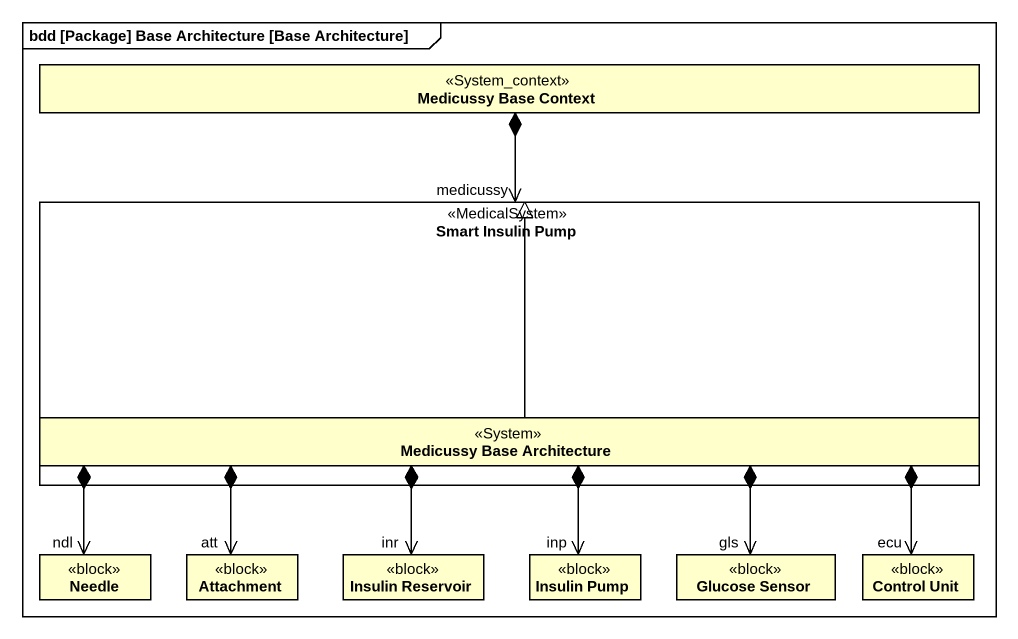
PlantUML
@startuml
mainframe bdd [Package] Base Architecture [Base Architecture]
hide circle
hide empty members
class "Medicussy Base Context" as Medicussy_Base_Context <<System_context>>
rectangle "Smart Insulin Pump" as Smart_Insulin_Pump <<MedicalSystem>> {
  class "Medicussy Base Architecture" as Medicussy_Base_Architecture <<System>>
}
class Needle <<block>>
class Attachment <<block>>
class "Insulin Reservoir" as Insulin_Reservoir <<block>>
class "Insulin Pump" as Insulin_Pump <<block>>
class "Glucose Sensor" as Glucose_Sensor <<block>>
class "Control Unit" as Control_Unit <<block>>
Medicussy_Base_Context *--> "medicussy" Smart_Insulin_Pump
Medicussy_Base_Architecture -up-|> Smart_Insulin_Pump
Medicussy_Base_Architecture *-left-> "ndl" Needle
Medicussy_Base_Architecture *-left-> "att" Attachment
Medicussy_Base_Architecture *--> "inr" Insulin_Reservoir
Medicussy_Base_Architecture *--> "inp" Insulin_Pump
Medicussy_Base_Architecture *-right-> "gls" Glucose_Sensor
Medicussy_Base_Architecture *-right-> "ecu" Control_Unit
@enduml
